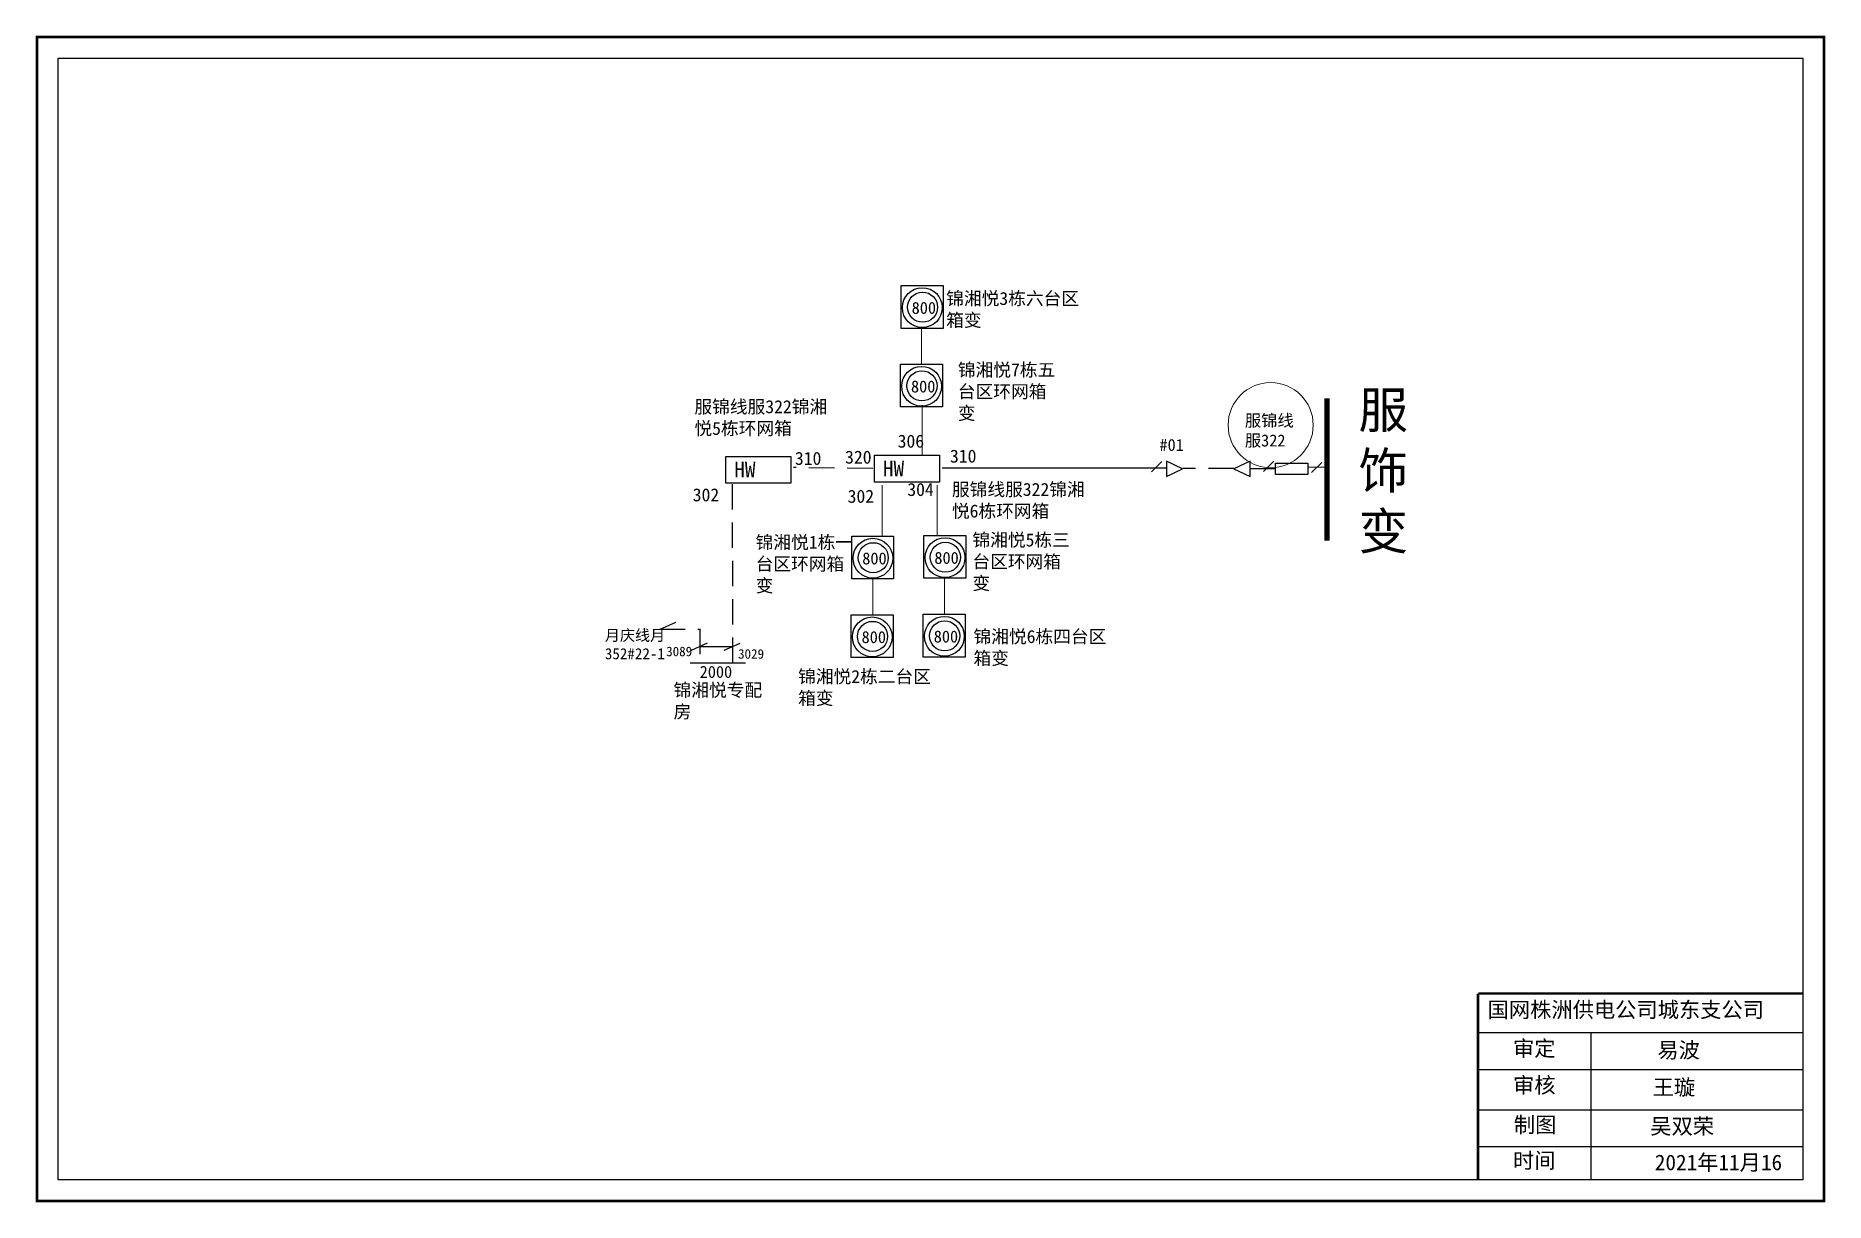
# Model space of a CAD drawing. Extents: x 0 to 344, y 0 to 224.
import ezdxf

# ---------------------------------------------------------------- set-up
doc = ezdxf.new("R2010")
doc.units = 0
doc.header["$LTSCALE"] = 0.774411
doc.linetypes.add('ACAD_ISO02W100', pattern=[15, 12, -3])
doc.linetypes.add('DASHED2', pattern=[9.525, 6.35, -3.175])
doc.layers.get('0').update_dxf_attribs({"linetype": 'CONTINUOUS'})
doc.styles.add('SimSun_txtstyle_2.50_0_0', font='', dxfattribs={"height": 2.5})
doc.styles.get("Standard").update_dxf_attribs({"font": '', "height": 2.5})
doc.styles.add('字体', font='simkai_0.ttf', dxfattribs={"height": 2.5})
doc.styles.add('宋体_txtstyle_0.00_0_0', font='')
doc.styles.add('宋体_txtstyle_2.30_0_0', font='', dxfattribs={"height": 2.3})
doc.styles.add('宋体_txtstyle_3.00_0_0', font='', dxfattribs={"height": 3})
doc.styles.add('楷体_GB2312_txtstyle_2.50_0_0', font='simkai_0.ttf', dxfattribs={"height": 2.5})
doc.styles.get('SimSun_txtstyle_2.50_0_0').set_extended_font_data('SimSun')
doc.styles.get('Standard').set_extended_font_data('SimSun')
doc.styles.get('宋体_txtstyle_0.00_0_0').set_extended_font_data('宋体')
doc.styles.get('宋体_txtstyle_2.30_0_0').set_extended_font_data('宋体')
doc.styles.get('宋体_txtstyle_3.00_0_0').set_extended_font_data('宋体')

msp = doc.modelspace()

# ---------------------------------------------------------------- linework, layer by layer
at = {"color": 7, "linetype": 'Continuous', "lineweight": 0, "ltscale": 0.660823}
for p, q in [((170.37, 167.84), (170.37, 160.93)), ((160.96, 119.59), (160.96, 112.68)), ((174.74, 119.72), (174.74, 112.81))]:
    msp.add_line(p, q, dxfattribs=at)
at = {"color": 7, "linetype": 'Continuous', "lineweight": 0, "ltscale": 0.713689}
for p, q in [((170.48, 153.02), (170.48, 143.28)), ((162.76, 137.66), (162.76, 127.82)), ((173.39, 137.66), (173.39, 127.92))]:
    msp.add_line(p, q, dxfattribs=at)
at = {"linetype": 'Continuous'}
for p, q in [((214.61, 140.22), (216.59, 142.2)), ((220.61, 140.76), (217.49, 142.25)), ((217.49, 142.1), (217.49, 139.28)), ((233.6, 142.25), (230.47, 140.77)), ((233.6, 139.43), (233.6, 142.25)), ((236.18, 140.28), (238.17, 142.25)), ((245.42, 140.04), (247.4, 142.02)), ((217.49, 139.28), (220.61, 140.76)), ((230.47, 140.77), (233.6, 139.28)), ((238.42, 140.78), (233.77, 140.78)), ((277.52, 32.3), (339.89, 32.3)), ((299.17, 32.29), (299.17, 3.96)), ((277.52, 25.19), (339.89, 25.19)), ((277.52, 17.44), (339.89, 17.44)), ((277.52, 10.34), (339.89, 10.34))]:
    msp.add_line(p, q, dxfattribs=at)
at = {"color": 0, "linetype": 'DASHED2'}
for p, q in [((133.89, 137.85), (133.98, 103.47)), ((119.92, 109.89), (127.64, 109.89)), ((127.69, 110), (127.69, 103.6))]:
    msp.add_line(p, q, dxfattribs=at)
at = {"linetype": 'DASHED2'}
msp.add_line((160.95, 140.81), (145.68, 141.01), dxfattribs=at)
at = {"color": 0, "linetype": 'Continuous'}
for p, q in [((217.49, 140.88), (174.31, 140.88)), ((119.9, 109.88), (123.02, 111.28)), ((126.06, 105.89), (129.17, 107.27)), ((132.35, 105.87), (135.46, 107.25)), ((125.79, 103.47), (136.48, 103.47)), ((127.69, 106.61), (133.97, 106.61))]:
    msp.add_line(p, q, dxfattribs=at)
at = {"color": 7, "linetype": 'DASHED2'}
msp.add_line((230.48, 140.85), (220.67, 140.85), dxfattribs=at)
at = {"linetype": 'ACAD_ISO02W100'}
msp.add_line((244.81, 141.13), (247.9, 141.12), dxfattribs=at)
at = {"linetype": 'Continuous', "const_width": 0.5}
msp.add_lwpolyline([(0.09, 223.86), (344.06, 223.86), (344.06, -0.11), (0.09, -0.11)], close=True, dxfattribs=at)
at = {"linetype": 'Continuous'}
for points in [[(4.13, 219.81), (340.02, 219.81), (340.02, 3.94), (4.13, 3.94)], [(132.7, 143.17), (145.19, 143.17), (145.19, 138.02), (132.7, 138.02)], [(161.32, 143.39), (173.81, 143.39), (173.81, 138.23), (161.32, 138.23)], [(244.71, 139.65), (238.46, 139.65), (238.46, 141.87), (244.71, 141.87)]]:
    msp.add_lwpolyline(points, close=True, dxfattribs=at)
at = {"color": 0, "linetype": 'Continuous'}
for points in [[(166.44, 176.04), (174.49, 176.04), (174.49, 167.81), (166.44, 167.81)], [(166.32, 160.9), (174.37, 160.9), (174.37, 152.68), (166.32, 152.68)], [(156.93, 127.82), (164.98, 127.82), (164.98, 119.59), (156.93, 119.59)], [(170.81, 127.92), (178.87, 127.92), (178.87, 119.7), (170.81, 119.7)], [(156.81, 112.68), (164.86, 112.68), (164.86, 104.45), (156.81, 104.45)], [(170.69, 112.78), (178.74, 112.78), (178.74, 104.56), (170.69, 104.56)]]:
    msp.add_lwpolyline(points, close=True, dxfattribs=at)
at = {"linetype": 'Continuous'}
for points, const_width in [([(248.39, 126.96), (248.39, 154.36)], 1), ([(277.48, 39.8), (277.48, 4.07)], 0.5), ([(277.52, 39.8), (339.89, 39.8)], 0.5)]:
    msp.add_lwpolyline(points, dxfattribs=dict(at, const_width=const_width))
at = {"color": 7}
for centre in [(170.5, 171.79), (170.37, 156.66), (174.87, 123.68), (160.99, 123.57), (160.86, 108.43), (174.75, 108.54)]:
    msp.add_circle(centre, 3.83, dxfattribs=at)
at = {"color": 7, "linetype": 'Continuous'}
for centre in [(170.55, 171.88), (170.43, 156.74), (161.05, 123.66), (174.93, 123.76), (160.92, 108.52), (174.8, 108.63)]:
    msp.add_circle(centre, 2.9, dxfattribs=at)
at = {"color": 12, "linetype": 'Continuous', "lineweight": 0, "ltscale": 0.419335, "true_color": 0xc00000}
msp.add_circle((237.56, 149.18), 8.19, dxfattribs=at)

# ---------------------------------------------------------------- texts
at = {"attachment_point": 1}
for s, insert, char_height, width in [('800', (168.45, 172.9), 2.3, 4.8377), ('800', (168.32, 157.77), 2.3, 4.8377), ('800', (158.94, 124.68), 2.3, 4.8377), ('800', (172.82, 124.79), 2.3, 4.8377), ('800', (158.81, 109.54), 2.3, 4.8377), ('800', (172.7, 109.65), 2.3, 4.8377), ('3089', (121.19, 106.55), 1.84, 3.8702), ('3029', (135.03, 106.08), 1.84, 3.8702), ('2000', (127.64, 102.85), 2.3, 4.8377)]:
    msp.add_mtext(s, dxfattribs=dict(at, insert=insert, char_height=char_height, width=width))
at = {"color": 7, "attachment_point": 1}
for s, insert, char_height, width, style in [('锦湘悦3栋六台区箱变', (175.1, 174.81), 2.5, 25.6416, '楷体_GB2312_txtstyle_2.50_0_0'), ('锦湘悦7栋五台区环网箱变', (177.34, 161.07), 2.5, 18.7811, '楷体_GB2312_txtstyle_2.50_0_0'), ('服锦线服322锦湘悦5栋环网箱', (126.63, 153.98), 2.5, 25.6416, '楷体_GB2312_txtstyle_2.50_0_0'), ('306', (165.75, 147.35), 2.5, 14.6713, 'SimSun_txtstyle_2.50_0_0'), ('310', (145.97, 144.04), 2.5, 14.6713, 'SimSun_txtstyle_2.50_0_0'), ('320', (155.63, 144.27), 2.5, 14.6713, 'SimSun_txtstyle_2.50_0_0'), ('310', (175.82, 144.47), 2.5, 14.6713, 'SimSun_txtstyle_2.50_0_0'), ('304', (167.61, 138.05), 2.5, 14.6713, 'SimSun_txtstyle_2.50_0_0'), ('服锦线服322锦湘悦6栋环网箱', (176.2, 138.07), 2.5, 25.6416, '楷体_GB2312_txtstyle_2.50_0_0'), ('302', (126.3, 137.02), 2.5, 14.6713, 'SimSun_txtstyle_2.50_0_0'), ('302', (156.12, 136.74), 2.5, 14.6713, 'SimSun_txtstyle_2.50_0_0'), ('锦湘悦1栋一台区环网箱变', (138.42, 127.89), 2.5, 18.7811, '楷体_GB2312_txtstyle_2.50_0_0'), ('锦湘悦5栋三台区环网箱变', (180.15, 128.34), 2.5, 18.7811, '楷体_GB2312_txtstyle_2.50_0_0'), ('{\\fSimSun|b0|i0|c134|p2;月庆线月352#22-1}', (109.39, 109.8), 2.125, 14.8836, '字体'), ('锦湘悦6栋四台区箱变', (180.36, 109.75), 2.5, 25.6416, '楷体_GB2312_txtstyle_2.50_0_0'), ('锦湘悦2栋二台区箱变', (146.59, 102.05), 2.5, 25.6416, '楷体_GB2312_txtstyle_2.50_0_0'), ('锦湘悦专配房', (122.62, 99.46), 2.5, 17.5101, '字体')]:
    msp.add_mtext(s, dxfattribs=dict(at, insert=insert, char_height=char_height, width=width, style=style))
at = {"linetype": 'Continuous', "attachment_point": 1}
for s, insert, char_height, width, style in [('服饰变', (254.47, 155.61), 7, 12.1685, '宋体_txtstyle_0.00_0_0'), ('服锦线服322', (232.59, 151.22), 2.3, 11.7159, '宋体_txtstyle_2.30_0_0'), ('#01', (216.15, 146.52), 2.3, 21.1805, '宋体_txtstyle_0.00_0_0'), ('国网株洲供电公司城东支公司', (279.33, 38.19), 3, 82.0179, '宋体_txtstyle_3.00_0_0'), ('审定', (284.22, 30.74), 3, 23.4615, '宋体_txtstyle_0.00_0_0'), ('{\\fSimSun|b0|i0|c134|p2;易波}', (312.01, 30.43), 3, 23.4615, '宋体_txtstyle_0.00_0_0'), ('审核', (284.22, 23.67), 3, 23.4615, '宋体_txtstyle_0.00_0_0'), ('{\\fSimSun|b0|i0|c134|p2;王璇}', (311.1, 23.27), 3, 33.0539, '宋体_txtstyle_0.00_0_0'), ('制图', (284.38, 16.05), 3, 23.4615, '宋体_txtstyle_0.00_0_0'), ('{\\fSimSun|b0|i0|c134|p2;吴双荣}', (310.64, 15.76), 3, 40.7, '宋体_txtstyle_3.00_0_0'), ('时间', (284.22, 9.17), 3, 23.4615, '宋体_txtstyle_0.00_0_0'), ('2021年11月16', (311.51, 8.8), 3, 25.8755, '宋体_txtstyle_3.00_0_0')]:
    msp.add_mtext(s, dxfattribs=dict(at, insert=insert, char_height=char_height, width=width, style=style))
at = {"color": 0, "char_height": 3, "width": 15.3933, "attachment_point": 1, "style": '字体'}
for insert in [(134.3, 142.13), (162.92, 142.34)]:
    msp.add_mtext('HW', dxfattribs=dict(at, insert=insert))

doc.saveas('drawing.dxf')
